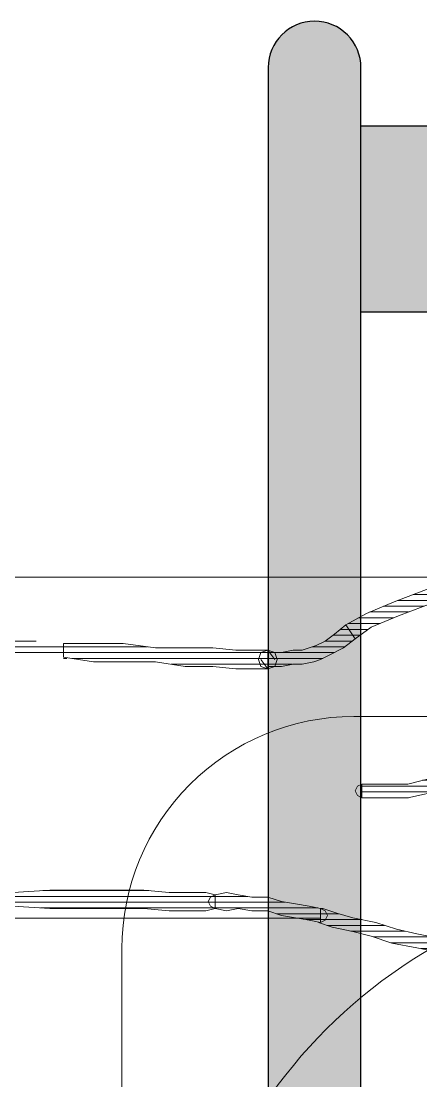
# Model space of a CAD drawing. Header units: centimetres. Extents: x 54005 to 61405, y 90310 to 94744.
# Drawn here: x 56511.32 to 56519.94, y 91846.87 to 91869.69 of the extents above; entities that cross this region are included whole.
import ezdxf

# ---------------------------------------------------------------- set-up
doc = ezdxf.new("R2010")
doc.units = ezdxf.units.CM
doc.header["$LTSCALE"] = 25
doc.linetypes.add('DASHDOT2', pattern=[0.5, 0.25, -0.125, 0, -0.125])
doc.layers.get('0').update_dxf_attribs({"lineweight": 0})
doc.layers.add('BA_axis', color=5, linetype='DASHDOT2')
doc.layers.add('OC-Mutfak_Ekipman', color=252, linetype='Continuous')
pattern_1 = [(360, (-5108.51305, -673.59423), (1e-16, 0.125), [25])]

# ---------------------------------------------------------------- blocks, each defined once
blk = doc.blocks.new('salatabar')
at = {"layer": 'OC-Mutfak_Ekipman'}
h = blk.add_hatch(color=256, dxfattribs=at)
h.dxf.hatch_style = 1
h.paths.add_polyline_path([(93530.033, -81107.494, 0.414212), (93531.033, -81108.494, 0.41421), (93532.033, -81107.494), (93532.045, -80959.494, 0.414217), (93531.045, -80958.494, 0.414216), (93530.045, -80959.494)])
h.paths.add_polyline_path([(93522.033, -81107.493, 0.414217), (93523.033, -81108.493, 0.414216), (93524.033, -81107.493), (93524.045, -80959.493, 0.414212), (93523.045, -80958.493, 0.41421), (93522.045, -80959.493)])
h.paths.add_polyline_path([(93514.033, -81107.493, 0.414217), (93515.033, -81108.493, 0.41421), (93516.033, -81107.493), (93516.045, -80959.493, 0.414217), (93515.045, -80958.493, 0.41421), (93514.045, -80959.493)])
h.paths.add_polyline_path([(93508.045, -80959.492, 0.414217), (93507.045, -80958.492, 0.41421), (93506.045, -80959.492), (93506.033, -81107.492, 0.414217), (93507.033, -81108.492, 0.41421), (93508.033, -81107.492)])
h.paths.add_polyline_path([(93498.033, -81107.492, 0.414217), (93499.033, -81108.492, 0.41421), (93500.033, -81107.492), (93500.045, -80959.492, 0.414217), (93499.045, -80958.492, 0.41421), (93498.045, -80959.492)])
h = blk.add_hatch(color=256, dxfattribs=at)
h.dxf.hatch_style = 1
h.paths.add_polyline_path([(93530.044, -80964.756), (93530.045, -80960.756), (93524.045, -80960.755), (93524.044, -80964.755)])
h.paths.add_polyline_path([(93522.044, -80964.755), (93522.045, -80960.755), (93516.045, -80960.755), (93516.044, -80964.755)])
h.paths.add_polyline_path([(93508.045, -80960.754), (93508.044, -80964.754), (93514.044, -80964.755), (93514.045, -80960.755)])
h.paths.add_polyline_path([(93506.044, -80964.754), (93506.045, -80960.754), (93500.045, -80960.754), (93500.044, -80964.754)])
h.paths.add_polyline_path([(93498.044, -80964.754), (93498.045, -80960.754), (93497.045, -80960.754), (93497.044, -80964.754)])
h.paths.add_polyline_path([(93524.033, -81106.231), (93530.033, -81106.232), (93530.034, -81102.232), (93524.034, -81102.231)])
h.paths.add_polyline_path([(93522.033, -81106.231), (93522.034, -81102.231), (93516.034, -81102.231), (93516.033, -81106.231)])
h.paths.add_polyline_path([(93514.033, -81106.23), (93514.034, -81102.23), (93508.034, -81102.23), (93508.033, -81106.23)])
h.paths.add_polyline_path([(93506.033, -81106.23), (93506.034, -81102.23), (93500.034, -81102.23), (93500.033, -81106.23)])
h.paths.add_polyline_path([(93498.033, -81106.229), (93498.034, -81102.229), (93497.033, -81102.229), (93497.033, -81106.229)])
for p, q in [((93530.045, -80959.494), (93530.033, -81107.494)), ((93532.033, -81107.494), (93532.045, -80959.494)), ((93530.033, -81102.232), (93524.033, -81102.231)), ((93532.033, -81106.232), (93532.033, -81102.232)), ((93524.033, -81106.231), (93530.033, -81106.232)), ((93531.033, -81108.494), (93531.033, -81108.494))]:
    blk.add_line(p, q, dxfattribs=at)
for start, end in [(179.9963, 269.9963), (269.9963, 359.9963)]:
    blk.add_arc((93531.033, -81107.494), 1, start, end, dxfattribs=at)
blk = doc.blocks.new('by')
at = {"ltscale": 30}
h = blk.add_hatch(dxfattribs=at)
h.set_pattern_fill('DC_LINES', color=256, scale=0.1, style=0)
h.set_pattern_definition(pattern_1)
edge = h.paths.add_edge_path(flags=0)
edge.add_line((6380.074, 2203.496), (6380.024, 2203.496))
edge.add_line((6380.024, 2203.496), (6379.727, 2203.596))
edge.add_line((6379.727, 2203.596), (6379.381, 2203.695))
edge.add_line((6379.381, 2203.695), (6378.886, 2203.794))
edge.add_line((6378.886, 2203.794), (6378.441, 2203.943))
edge.add_line((6378.441, 2203.943), (6377.996, 2204.043))
edge.add_line((6377.996, 2204.043), (6377.501, 2204.142))
edge.add_line((6377.501, 2204.142), (6377.105, 2204.192))
edge.add_line((6377.105, 2204.192), (6376.71, 2204.241))
edge.add_line((6376.71, 2204.241), (6376.71, 2204.539))
edge.add_line((6376.71, 2204.539), (6377.105, 2204.49))
edge.add_line((6377.105, 2204.49), (6377.501, 2204.44))
edge.add_line((6377.501, 2204.44), (6377.996, 2204.341))
edge.add_line((6377.996, 2204.341), (6378.54, 2204.241))
edge.add_line((6378.54, 2204.241), (6378.985, 2204.092))
edge.add_line((6378.985, 2204.092), (6379.381, 2203.993))
edge.add_line((6379.381, 2203.993), (6379.826, 2203.894))
edge.add_line((6379.826, 2203.894), (6380.123, 2203.794))
edge.add_line((6380.123, 2203.794), (6380.074, 2203.794))
h = blk.add_hatch(dxfattribs=at)
h.set_pattern_fill('DC_LINES', color=256, scale=0.1, style=0)
h.set_pattern_definition(pattern_1)
edge = h.paths.add_edge_path(flags=0)
edge.add_line((6382.349, 2203.198), (6382.102, 2203.149))
edge.add_line((6382.102, 2203.149), (6381.855, 2203.198))
edge.add_line((6381.855, 2203.198), (6381.558, 2203.248))
edge.add_line((6381.558, 2203.248), (6381.212, 2203.248))
edge.add_line((6381.212, 2203.248), (6380.915, 2203.347))
edge.add_line((6380.915, 2203.347), (6380.618, 2203.397))
edge.add_line((6380.618, 2203.397), (6380.321, 2203.447))
edge.add_line((6380.321, 2203.447), (6380.074, 2203.496))
edge.add_line((6380.074, 2203.496), (6380.074, 2203.794))
edge.add_line((6380.074, 2203.794), (6380.321, 2203.745))
edge.add_line((6380.321, 2203.745), (6380.618, 2203.695))
edge.add_line((6380.618, 2203.695), (6380.915, 2203.645))
edge.add_line((6380.915, 2203.645), (6381.212, 2203.546))
edge.add_line((6381.212, 2203.546), (6381.558, 2203.546))
edge.add_line((6381.558, 2203.546), (6381.855, 2203.496))
edge.add_line((6381.855, 2203.496), (6382.102, 2203.546))
edge.add_line((6382.102, 2203.546), (6382.349, 2203.496))
h = blk.add_hatch(dxfattribs=at)
h.set_pattern_fill('DC_LINES', color=256, scale=0.1, style=0)
h.set_pattern_definition(pattern_1)
edge = h.paths.add_edge_path(flags=0)
edge.add_line((6382.349, 2203.198), (6382.102, 2203.149))
edge.add_line((6382.102, 2203.149), (6381.855, 2203.198))
edge.add_line((6381.855, 2203.198), (6381.558, 2203.248))
edge.add_line((6381.558, 2203.248), (6381.212, 2203.248))
edge.add_line((6381.212, 2203.248), (6380.915, 2203.347))
edge.add_line((6380.915, 2203.347), (6380.618, 2203.397))
edge.add_line((6380.618, 2203.397), (6380.321, 2203.447))
edge.add_line((6380.321, 2203.447), (6380.074, 2203.496))
edge.add_line((6380.074, 2203.496), (6380.074, 2203.794))
edge.add_line((6380.074, 2203.794), (6380.321, 2203.745))
edge.add_line((6380.321, 2203.745), (6380.618, 2203.695))
edge.add_line((6380.618, 2203.695), (6380.915, 2203.645))
edge.add_line((6380.915, 2203.645), (6381.212, 2203.546))
edge.add_line((6381.212, 2203.546), (6381.558, 2203.546))
edge.add_line((6381.558, 2203.546), (6381.855, 2203.496))
edge.add_line((6381.855, 2203.496), (6382.102, 2203.546))
edge.add_line((6382.102, 2203.546), (6382.349, 2203.496))
h = blk.add_hatch(dxfattribs=at)
h.set_pattern_fill('DC_LINES', color=256, scale=0.1, style=0)
h.set_pattern_definition(pattern_1)
edge = h.paths.add_edge_path(flags=0)
edge.add_line((6386.703, 2203.149), (6385.912, 2203.099))
edge.add_line((6385.912, 2203.099), (6385.17, 2203.099))
edge.add_line((6385.17, 2203.099), (6384.477, 2203.099))
edge.add_line((6384.477, 2203.099), (6383.884, 2203.099))
edge.add_line((6383.884, 2203.099), (6383.339, 2203.149))
edge.add_line((6383.339, 2203.149), (6382.894, 2203.149))
edge.add_line((6382.894, 2203.149), (6382.548, 2203.149))
edge.add_line((6382.548, 2203.149), (6382.349, 2203.198))
edge.add_line((6382.349, 2203.198), (6382.349, 2203.496))
edge.add_line((6382.349, 2203.496), (6382.548, 2203.546))
edge.add_line((6382.548, 2203.546), (6382.894, 2203.546))
edge.add_line((6382.894, 2203.546), (6383.339, 2203.546))
edge.add_line((6383.339, 2203.546), (6383.884, 2203.496))
edge.add_line((6383.884, 2203.496), (6384.477, 2203.496))
edge.add_line((6384.477, 2203.496), (6385.17, 2203.496))
edge.add_line((6385.17, 2203.496), (6385.912, 2203.496))
edge.add_line((6385.912, 2203.496), (6386.703, 2203.447))
edge.add_line((6386.703, 2203.447), (6386.703, 2203.496))
edge.add_line((6386.703, 2203.496), (6386.852, 2203.447))
edge.add_line((6386.852, 2203.447), (6386.901, 2203.298))
edge.add_line((6386.901, 2203.298), (6386.852, 2203.149))
edge.add_line((6386.852, 2203.149), (6386.703, 2203.099))
h = blk.add_hatch(dxfattribs=at)
h.set_pattern_fill('DC_LINES', color=256, scale=0.1, style=0)
h.set_pattern_definition(pattern_1)
edge = h.paths.add_edge_path(flags=0)
edge.add_line((6374.73, 2198.678), (6374.73, 2198.728))
edge.add_line((6374.73, 2198.728), (6374.83, 2199.026))
edge.add_line((6374.83, 2199.026), (6375.077, 2199.373))
edge.add_line((6375.077, 2199.373), (6375.472, 2199.771))
edge.add_line((6375.472, 2199.771), (6375.968, 2200.218))
edge.add_line((6375.968, 2200.218), (6376.61, 2200.615))
edge.add_line((6376.61, 2200.615), (6377.303, 2200.913))
edge.add_line((6377.303, 2200.913), (6378.194, 2201.112))
edge.add_line((6378.194, 2201.112), (6379.183, 2201.112))
edge.add_line((6379.183, 2201.112), (6379.183, 2200.814))
edge.add_line((6379.183, 2200.814), (6378.194, 2200.814))
edge.add_line((6378.194, 2200.814), (6377.402, 2200.615))
edge.add_line((6377.402, 2200.615), (6376.71, 2200.317))
edge.add_line((6376.71, 2200.317), (6376.165, 2199.92))
edge.add_line((6376.165, 2199.92), (6375.671, 2199.572))
edge.add_line((6375.671, 2199.572), (6375.374, 2199.175))
edge.add_line((6375.374, 2199.175), (6375.127, 2198.827))
edge.add_line((6375.127, 2198.827), (6375.027, 2198.628))
edge.add_line((6375.027, 2198.628), (6375.027, 2198.678))
h = blk.add_hatch(dxfattribs=at)
h.set_pattern_fill('DC_LINES', color=256, scale=0.1, style=0)
h.set_pattern_definition(pattern_1)
edge = h.paths.add_edge_path(flags=0)
edge.add_line((6379.332, 2197.684), (6379.579, 2197.883))
edge.add_line((6379.579, 2197.883), (6379.876, 2198.032))
edge.add_line((6379.876, 2198.032), (6380.074, 2198.131))
edge.add_line((6380.074, 2198.131), (6380.222, 2198.181))
edge.add_line((6380.222, 2198.181), (6380.469, 2198.231))
edge.add_line((6380.469, 2198.231), (6380.668, 2198.231))
edge.add_line((6380.668, 2198.231), (6380.915, 2198.28))
edge.add_line((6380.915, 2198.28), (6381.212, 2198.28))
edge.add_line((6381.212, 2198.28), (6381.212, 2197.982))
edge.add_line((6381.212, 2197.982), (6380.915, 2197.982))
edge.add_line((6380.915, 2197.982), (6380.668, 2197.933))
edge.add_line((6380.668, 2197.933), (6380.469, 2197.933))
edge.add_line((6380.469, 2197.933), (6380.321, 2197.883))
edge.add_line((6380.321, 2197.883), (6380.173, 2197.833))
edge.add_line((6380.173, 2197.833), (6379.974, 2197.734))
edge.add_line((6379.974, 2197.734), (6379.777, 2197.585))
edge.add_line((6379.777, 2197.585), (6379.529, 2197.386))
h = blk.add_hatch(dxfattribs=at)
h.set_pattern_fill('DC_LINES', color=256, scale=0.1, style=0)
h.set_pattern_definition(pattern_1)
edge = h.paths.add_edge_path(flags=0)
edge.add_line((6381.36, 2198.131), (6381.212, 2198.33))
edge.add_line((6381.212, 2198.33), (6381.509, 2198.33))
edge.add_line((6381.509, 2198.33), (6381.904, 2198.33))
edge.add_line((6381.904, 2198.33), (6382.399, 2198.28))
edge.add_line((6382.399, 2198.28), (6382.993, 2198.28))
edge.add_line((6382.993, 2198.28), (6383.636, 2198.181))
edge.add_line((6383.636, 2198.181), (6384.329, 2198.181))
edge.add_line((6384.329, 2198.181), (6384.971, 2198.181))
edge.add_line((6384.971, 2198.181), (6385.615, 2198.082))
edge.add_line((6385.615, 2198.082), (6385.615, 2197.784))
edge.add_line((6385.615, 2197.784), (6384.971, 2197.784))
edge.add_line((6384.971, 2197.784), (6384.329, 2197.784))
edge.add_line((6384.329, 2197.784), (6383.636, 2197.883))
edge.add_line((6383.636, 2197.883), (6382.993, 2197.883))
edge.add_line((6382.993, 2197.883), (6382.399, 2197.883))
edge.add_line((6382.399, 2197.883), (6381.904, 2197.933))
edge.add_line((6381.904, 2197.933), (6381.509, 2197.933))
edge.add_line((6381.509, 2197.933), (6381.212, 2197.933))
edge.add_line((6381.212, 2197.933), (6381.063, 2198.131))
edge.add_line((6381.063, 2198.131), (6381.212, 2197.933))
edge.add_line((6381.212, 2197.933), (6381.063, 2197.982))
edge.add_line((6381.063, 2197.982), (6381.013, 2198.131))
edge.add_line((6381.013, 2198.131), (6381.063, 2198.28))
edge.add_line((6381.063, 2198.28), (6381.212, 2198.33))
h = blk.add_hatch(dxfattribs=at)
h.set_pattern_fill('DC_LINES', color=256, scale=0.1, style=0)
h.set_pattern_definition(pattern_1)
edge = h.paths.add_edge_path(flags=0)
edge.add_line((6385.615, 2198.082), (6385.912, 2198.082))
edge.add_line((6385.912, 2198.082), (6386.209, 2198.032))
edge.add_line((6386.209, 2198.032), (6386.456, 2198.082))
edge.add_line((6386.456, 2198.082), (6386.703, 2198.082))
edge.add_line((6386.703, 2198.082), (6386.901, 2198.082))
edge.add_line((6386.901, 2198.082), (6387.099, 2198.082))
edge.add_line((6387.099, 2198.082), (6387.248, 2198.082))
edge.add_line((6387.248, 2198.082), (6387.346, 2198.082))
edge.add_line((6387.346, 2198.082), (6387.346, 2197.684))
edge.add_line((6387.346, 2197.684), (6387.248, 2197.684))
edge.add_line((6387.248, 2197.684), (6387.099, 2197.684))
edge.add_line((6387.099, 2197.684), (6386.901, 2197.684))
edge.add_line((6386.901, 2197.684), (6386.703, 2197.684))
edge.add_line((6386.703, 2197.684), (6386.456, 2197.684))
edge.add_line((6386.456, 2197.684), (6386.209, 2197.734))
edge.add_line((6386.209, 2197.734), (6385.912, 2197.784))
edge.add_line((6385.912, 2197.784), (6385.615, 2197.784))
edge.add_line((6385.615, 2197.784), (6385.615, 2197.734))
edge.add_line((6385.615, 2197.734), (6385.467, 2197.784))
edge.add_line((6385.467, 2197.784), (6385.417, 2197.933))
edge.add_line((6385.417, 2197.933), (6385.467, 2198.082))
edge.add_line((6385.467, 2198.082), (6385.615, 2198.131))
h = blk.add_hatch(dxfattribs=at)
h.set_pattern_fill('DC_LINES', color=256, scale=0.1, style=0)
h.set_pattern_definition(pattern_1)
h.paths.add_polyline_path([(6374.186, 2195.797), (6374.632, 2195.896), (6375.225, 2196.045), (6375.968, 2196.293), (6376.808, 2196.592), (6377.6, 2196.89), (6378.391, 2197.188), (6378.985, 2197.436), (6379.332, 2197.684), (6379.529, 2197.386), (6379.084, 2197.138), (6378.491, 2196.89), (6377.699, 2196.592), (6376.907, 2196.293), (6376.066, 2195.995), (6375.324, 2195.747), (6374.632, 2195.598), (6374.186, 2195.499), (6374.088, 2195.548), (6374.038, 2195.648), (6374.088, 2195.747)], flags=0)
for p, q in [((6377.501, 2204.44, -4.505), (6377.996, 2204.341, -4.505)), ((6377.996, 2204.341, -4.505), (6378.54, 2204.241, -4.505)), ((6377.996, 2204.043, -4.505), (6377.501, 2204.142, -4.505)), ((6378.54, 2204.241, -4.505), (6378.985, 2204.092, -4.505)), ((6378.985, 2204.092, -4.505), (6379.381, 2203.993, -4.505)), ((6378.441, 2203.943, -4.505), (6377.996, 2204.043, -4.505)), ((6378.886, 2203.794, -4.505), (6378.441, 2203.943, -4.505)), ((6379.381, 2203.993, -4.505), (6379.826, 2203.894, -4.505)), ((6379.826, 2203.894, -4.505), (6380.123, 2203.794, -4.505)), ((6379.381, 2203.695, -4.505), (6378.886, 2203.794, -4.505)), ((6379.727, 2203.596, -4.505), (6379.381, 2203.695, -4.505)), ((6379.926, 2203.645, -4.505), (6379.974, 2203.745, -4.505)), ((6379.974, 2203.546, -4.505), (6379.926, 2203.645, -4.505)), ((6379.974, 2203.745, -4.505), (6380.074, 2203.794, -4.505)), ((6380.074, 2203.496, -4.505), (6380.074, 2203.794, -4.505)), ((6380.074, 2203.794, -4.505), (6380.321, 2203.745, -4.505)), ((6380.074, 2203.496, -4.505), (6380.074, 2203.794, -4.505)), ((6380.074, 2203.794, -4.505), (6380.321, 2203.745, -4.505)), ((6380.074, 2203.794, -4.505), (6380.074, 2203.496, -4.505)), ((6380.123, 2203.794, -4.505), (6380.074, 2203.794, -4.505)), ((6380.074, 2203.794, -4.505), (6380.074, 2203.496, -4.505)), ((6380.074, 2203.701, -4.505), (6386.918, 2203.701, -4.505)), ((6380.321, 2203.745, -4.505), (6380.618, 2203.695, -4.505)), ((6380.321, 2203.745, -4.505), (6380.618, 2203.695, -4.505)), ((6380.618, 2203.695, -4.505), (6380.915, 2203.645, -4.505)), ((6380.618, 2203.695, -4.505), (6380.915, 2203.645, -4.505)), ((6380.915, 2203.645, -4.505), (6381.212, 2203.546, -4.505)), ((6380.915, 2203.645, -4.505), (6381.212, 2203.546, -4.505)), ((6380.024, 2203.496, -4.505), (6379.727, 2203.596, -4.505)), ((6380.074, 2203.496, -4.505), (6379.974, 2203.546, -4.505)), ((6380.074, 2203.496, -4.505), (6380.024, 2203.496, -4.505)), ((6380.321, 2203.447, -4.505), (6380.074, 2203.496, -4.505)), ((6380.321, 2203.447, -4.505), (6380.074, 2203.496, -4.505)), ((6380.074, 2203.496, -4.505), (6380.074, 2203.496, -4.505)), ((6380.074, 2203.496, -4.505), (6380.074, 2203.496, -4.505)), ((6380.618, 2203.397, -4.505), (6380.321, 2203.447, -4.505)), ((6380.618, 2203.397, -4.505), (6380.321, 2203.447, -4.505)), ((6380.915, 2203.347, -4.505), (6380.618, 2203.397, -4.505)), ((6380.915, 2203.347, -4.505), (6380.618, 2203.397, -4.505)), ((6381.212, 2203.546, -4.505), (6381.558, 2203.546, -4.505)), ((6381.212, 2203.546, -4.505), (6381.558, 2203.546, -4.505)), ((6381.558, 2203.546, -4.505), (6381.855, 2203.496, -4.505)), ((6381.558, 2203.546, -4.505), (6381.855, 2203.496, -4.505)), ((6381.855, 2203.496, -4.505), (6382.102, 2203.546, -4.505)), ((6381.855, 2203.496, -4.505), (6382.102, 2203.546, -4.505)), ((6382.102, 2203.546, -4.505), (6382.349, 2203.496, -4.505)), ((6382.102, 2203.546, -4.505), (6382.349, 2203.496, -4.505)), ((6382.349, 2203.496, -4.505), (6382.548, 2203.546, -4.505)), ((6382.349, 2203.496, -4.505), (6382.449, 2203.447, -4.505)), ((6382.349, 2203.198, -4.505), (6382.349, 2203.496, -4.505)), ((6382.349, 2203.496, -4.505), (6382.349, 2203.496, -4.505)), ((6382.349, 2203.198, -4.505), (6382.349, 2203.496, -4.505)), ((6382.349, 2203.496, -4.505), (6382.349, 2203.496, -4.505)), ((6382.349, 2203.496, -4.505), (6382.349, 2203.198, -4.505)), ((6382.349, 2203.496, -4.505), (6382.349, 2203.198, -4.505)), ((6382.449, 2203.447, -4.505), (6382.498, 2203.347, -4.505)), ((6382.548, 2203.546, -4.505), (6382.894, 2203.546, -4.505)), ((6382.894, 2203.546, -4.505), (6383.339, 2203.546, -4.505)), ((6383.339, 2203.546, -4.505), (6383.884, 2203.496, -4.505)), ((6383.884, 2203.496, -4.505), (6384.477, 2203.496, -4.505)), ((6384.477, 2203.496, -4.505), (6385.17, 2203.496, -4.505)), ((6385.17, 2203.496, -4.505), (6385.912, 2203.496, -4.505)), ((6385.912, 2203.496, -4.505), (6386.703, 2203.447, -4.505)), ((6381.212, 2203.248, -4.505), (6380.915, 2203.347, -4.505)), ((6381.212, 2203.248, -4.505), (6380.915, 2203.347, -4.505)), ((6381.558, 2203.248, -4.505), (6381.212, 2203.248, -4.505)), ((6381.558, 2203.248, -4.505), (6381.212, 2203.248, -4.505)), ((6381.855, 2203.198, -4.505), (6381.558, 2203.248, -4.505)), ((6381.855, 2203.198, -4.505), (6381.558, 2203.248, -4.505)), ((6382.102, 2203.149, -4.505), (6381.855, 2203.198, -4.505)), ((6382.102, 2203.149, -4.505), (6381.855, 2203.198, -4.505)), ((6382.349, 2203.198, -4.505), (6382.102, 2203.149, -4.505)), ((6382.349, 2203.198, -4.505), (6382.102, 2203.149, -4.505)), ((6382.449, 2203.248, -4.505), (6382.349, 2203.198, -4.505)), ((6382.548, 2203.149, -4.505), (6382.349, 2203.198, -4.505)), ((6382.349, 2203.198, -4.505), (6382.349, 2203.198, -4.505)), ((6382.349, 2203.198, -4.505), (6382.349, 2203.198, -4.505)), ((6382.349, 2203.198, -4.505), (6382.349, 2203.198, -4.505)), ((6382.498, 2203.347, -4.505), (6382.449, 2203.248, -4.505)), ((6382.894, 2203.149, -4.505), (6382.548, 2203.149, -4.505)), ((6383.339, 2203.149, -4.505), (6382.894, 2203.149, -4.505)), ((6383.884, 2203.099, -4.505), (6383.339, 2203.149, -4.505)), ((6384.477, 2203.099, -4.505), (6383.884, 2203.099, -4.505)), ((6385.17, 2203.099, -4.505), (6384.477, 2203.099, -4.505)), ((6385.912, 2203.099, -4.505), (6385.17, 2203.099, -4.505)), ((6386.703, 2203.149, -4.505), (6385.912, 2203.099, -4.505)), ((6377.303, 2200.913, -4.505), (6378.194, 2201.112, -4.505)), ((6378.194, 2201.112, -4.505), (6379.183, 2201.112, -4.505)), ((6379.183, 2201.112, -4.505), (6379.183, 2200.814, -4.505)), ((6379.183, 2201.112, -4.505), (6379.282, 2201.062, -4.505)), ((6379.183, 2200.814, -4.505), (6379.183, 2201.112, -4.505)), ((6379.183, 2201.112, -4.505), (6379.183, 2201.112, -4.505)), ((6379.282, 2201.062, -4.505), (6379.332, 2200.963, -4.505)), ((6379.332, 2200.963, -4.505), (6379.282, 2200.863, -4.505)), ((6378.194, 2200.814, -4.505), (6377.402, 2200.615, -4.505)), ((6379.183, 2200.814, -4.505), (6378.194, 2200.814, -4.505)), ((6379.282, 2200.863, -4.505), (6379.183, 2200.814, -4.505)), ((6380.074, 2198.131, -4.505), (6380.222, 2198.181, -4.505)), ((6380.222, 2198.181, -4.505), (6380.469, 2198.231, -4.505)), ((6380.469, 2198.231, -4.505), (6380.668, 2198.231, -4.505)), ((6380.668, 2198.231, -4.505), (6380.915, 2198.28, -4.505)), ((6380.915, 2198.28, -4.505), (6381.212, 2198.28, -4.505)), ((6381.013, 2198.131, -4.505), (6381.063, 2198.28, -4.505)), ((6381.063, 2198.28, -4.505), (6381.212, 2198.33, -4.505)), ((6381.212, 2198.33, -4.505), (6381.36, 2198.28, -4.505)), ((6381.212, 2197.933, -4.505), (6381.212, 2198.33, -4.505)), ((6381.212, 2198.33, -4.505), (6381.212, 2198.33, -4.505)), ((6381.36, 2198.131, -4.505), (6381.212, 2198.33, -4.505)), ((6381.212, 2198.33, -4.505), (6381.509, 2198.33, -4.505)), ((6381.212, 2198.33, -4.505), (6381.36, 2198.131, -4.505)), ((6381.212, 2198.28, -4.505), (6381.212, 2197.982, -4.505)), ((6381.36, 2198.28, -4.505), (6381.41, 2198.131, -4.505)), ((6381.509, 2198.33, -4.505), (6381.904, 2198.33, -4.505)), ((6381.904, 2198.33, -4.505), (6382.399, 2198.28, -4.505)), ((6382.399, 2198.28, -4.505), (6382.993, 2198.28, -4.505)), ((6382.993, 2198.28, -4.505), (6383.636, 2198.181, -4.505)), ((6383.636, 2198.181, -4.505), (6384.329, 2198.181, -4.505)), ((6384.329, 2198.181, -4.505), (6384.971, 2198.181, -4.505)), ((6384.971, 2198.181, -4.505), (6385.615, 2198.082, -4.505)), ((6379.579, 2197.883, -4.505), (6379.876, 2198.032, -4.505)), ((6379.876, 2198.032, -4.505), (6380.074, 2198.131, -4.505)), ((6380.469, 2197.933, -4.505), (6380.321, 2197.883, -4.505)), ((6380.668, 2197.933, -4.505), (6380.469, 2197.933, -4.505)), ((6380.915, 2197.982, -4.505), (6380.668, 2197.933, -4.505)), ((6381.212, 2197.982, -4.505), (6380.915, 2197.982, -4.505)), ((6381.063, 2197.982, -4.505), (6381.013, 2198.131, -4.505)), ((6381.212, 2197.933, -4.505), (6381.063, 2198.131, -4.505)), ((6381.063, 2198.131, -4.505), (6381.212, 2197.933, -4.505)), ((6381.212, 2197.933, -4.505), (6381.063, 2197.982, -4.505)), ((6381.36, 2197.982, -4.505), (6381.212, 2197.933, -4.505)), ((6381.509, 2197.933, -4.505), (6381.212, 2197.933, -4.505)), ((6381.41, 2198.131, -4.505), (6381.36, 2197.982, -4.505)), ((6381.36, 2198.131, -4.505), (6381.36, 2198.131, -4.505)), ((6381.904, 2197.933, -4.505), (6381.509, 2197.933, -4.505)), ((6382.399, 2197.883, -4.505), (6381.904, 2197.933, -4.505)), ((6385.615, 2198.082, -4.505), (6385.615, 2197.784, -4.505)), ((6378.985, 2197.436, -4.505), (6379.332, 2197.684, -4.505)), ((6379.332, 2197.684, -4.505), (6379.579, 2197.883, -4.505)), ((6379.332, 2197.684, -4.505), (6379.332, 2197.684, -4.505)), ((6379.529, 2197.386, -4.505), (6379.332, 2197.684, -4.505)), ((6379.332, 2197.684, -4.505), (6379.332, 2197.684, -4.505)), ((6379.332, 2197.684, -4.505), (6379.529, 2197.386, -4.505)), ((6379.974, 2197.734, -4.505), (6379.777, 2197.585, -4.505)), ((6380.173, 2197.833, -4.505), (6379.974, 2197.734, -4.505)), ((6380.321, 2197.883, -4.505), (6380.173, 2197.833, -4.505)), ((6382.993, 2197.883, -4.505), (6382.399, 2197.883, -4.505)), ((6383.636, 2197.883, -4.505), (6382.993, 2197.883, -4.505)), ((6384.329, 2197.784, -4.505), (6383.636, 2197.883, -4.505)), ((6384.971, 2197.784, -4.505), (6384.329, 2197.784, -4.505)), ((6385.615, 2197.784, -4.505), (6384.971, 2197.784, -4.505)), ((6379.777, 2197.585, -4.505), (6379.529, 2197.386, -4.505)), ((6378.391, 2197.188, -4.505), (6378.985, 2197.436, -4.505)), ((6379.529, 2197.386, -4.505), (6379.084, 2197.138, -4.505)), ((6379.529, 2197.386, -4.505), (6379.529, 2197.386, -4.505)), ((6377.6, 2196.89, -4.505), (6378.391, 2197.188, -4.505)), ((6379.084, 2197.138, -4.505), (6378.491, 2196.89, -4.505)), ((6378.491, 2196.89, -4.505), (6377.699, 2196.592, -4.505))]:
    blk.add_line(p, q, dxfattribs=at)
at = {"ltscale": 30, "elevation": -4.505}
blk.add_lwpolyline([(6387.358, 2196.359), (6350.358, 2196.359), (6350.358, 2249.359), (6387.358, 2249.359)], close=True, dxfattribs=at)
blk.add_lwpolyline([(6379.358, 2199.359), (6358.358, 2199.359, -0.414214), (6353.358, 2204.359), (6353.358, 2241.359, -0.414214), (6358.358, 2246.359), (6379.358, 2246.359, -0.414214), (6384.358, 2241.359), (6384.358, 2204.359, -0.414214)], format="xyb", close=True, dxfattribs=at)
at = {"ltscale": 30}
for radius in [11, 8]:
    blk.add_circle((6372.173, 2213.871, -4.505), radius, dxfattribs=at)

msp = doc.modelspace()

# ---------------------------------------------------------------- block references
at = {"rotation": 180}
msp.add_blockref('by', (62897.855, 94054.078, 4.505), dxfattribs=at)
at = {"layer": 'BA_axis', "linetype": 'ByBlock', "rotation": 180}
msp.add_blockref('salatabar', (150048.684, 10761.201), dxfattribs=at)

doc.saveas('drawing.dxf')
